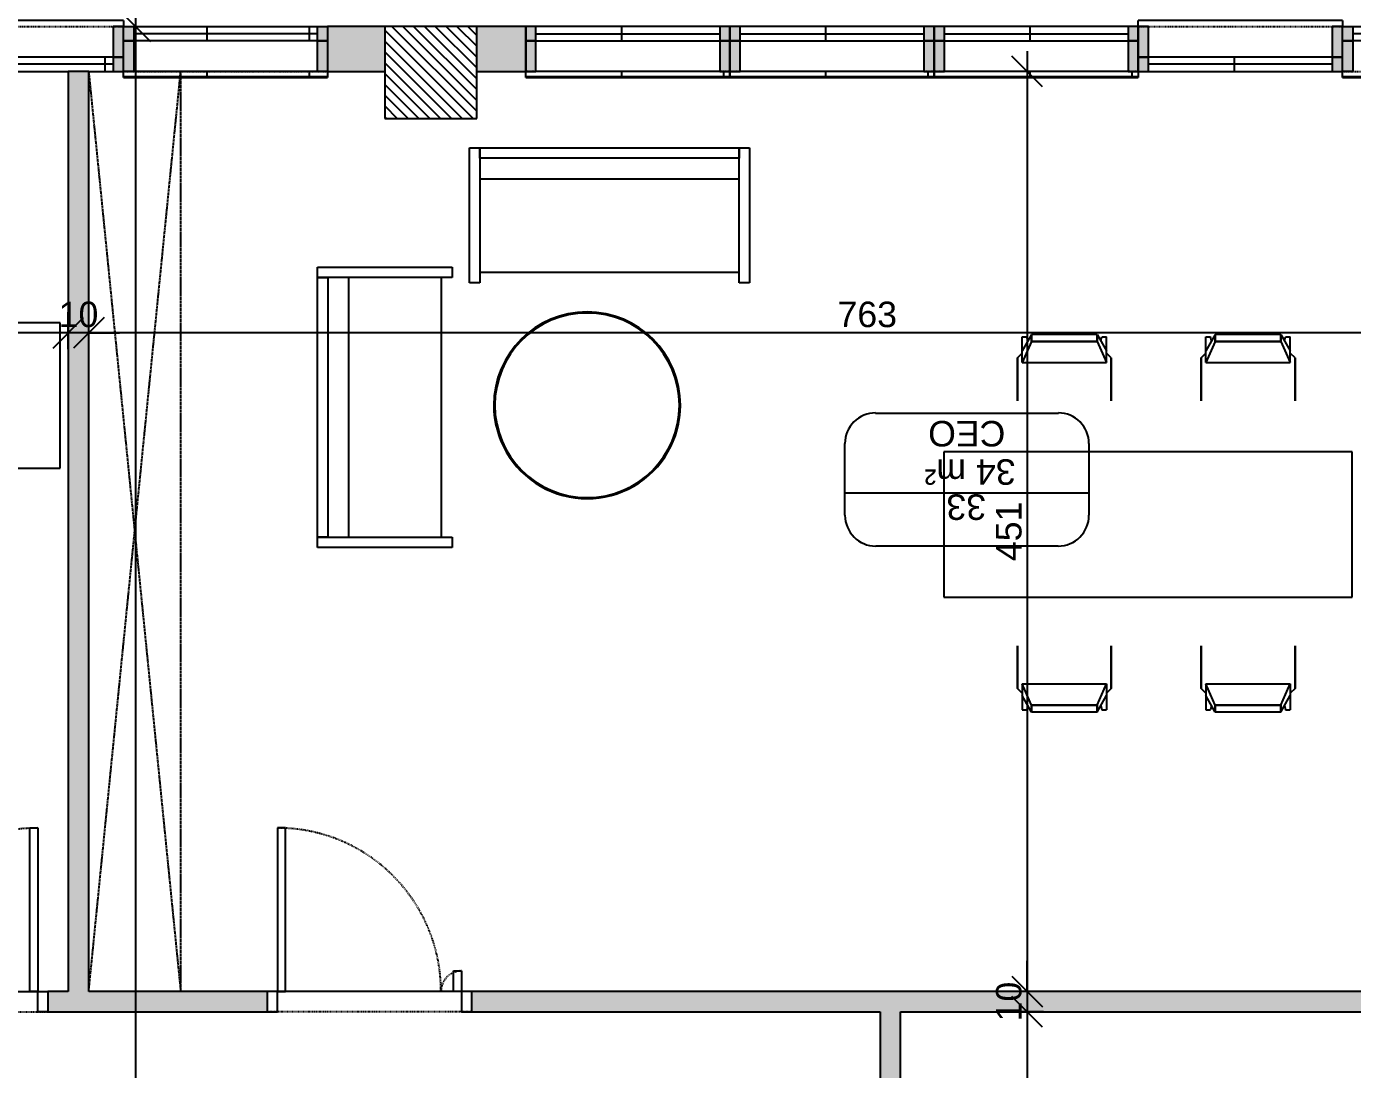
# Model space of a CAD drawing. Extents: x -5566 to 5867, y -120 to 4683.
# Drawn here: x -2785 to -2136, y 3702 to 4213 of the extents above; entities that cross this region are included whole.
import ezdxf

# ---------------------------------------------------------------- set-up
doc = ezdxf.new("R2010")
doc.units = 0
doc.linetypes.add('DASH', pattern=[0.6, 0.3, -0.3])
doc.linetypes.add('HIDDEN_2', pattern=[0.6, 0.4, -0.2])
doc.layers.get('0').update_dxf_attribs({"linetype": 'CONTINUOUS'})
doc.layers.get('DEFPOINTS').update_dxf_attribs({"linetype": 'CONTINUOUS'})
for name, color, linetype in [('A-ANNO-DIMS', 211, 'CONTINUOUS'), ('A-AREA-IDEN', 2, 'CONTINUOUS'), ('A-DOOR', 31, 'CONTINUOUS'), ('A-DOOR-FRAM', 31, 'CONTINUOUS'), ('A-DOOR-HDLN', 31, 'DASH'), ('A-FLOR-OVHD', 1, 'HIDDEN_2'), ('A-GLAZ', 151, 'CONTINUOUS'), ('A-GLAZ-HDLN', 1, 'DASH'), ('A-WALL', 113, 'CONTINUOUS'), ('A-WALL-PATT', 111, 'CONTINUOUS'), ('G-IMPT', 8, 'CONTINUOUS'), ('I-FURN', 30, 'CONTINUOUS'), ('I-WALL', 2, 'CONTINUOUS'), ('S-COLS', 52, 'CONTINUOUS')]:
    doc.layers.add(name, color=color, linetype=linetype)
doc.styles.add('ARIAL', font='arial.ttf', dxfattribs={"height": 12.5})
doc.dimstyles.new('100_200_2_5MM_ARIAL_CM', dxfattribs={"dimscale": 30.48, "dimtxt": 12.753242, "dimasz": 0.492126, "dimexe": 0.328084, "dimexo": 0.0625, "dimgap": 0.082021, "dimtad": 1, "dimdec": 0, "dimzin": 0, "dimtxsty": 'ARIAL', "dimblk1": 'OBLIQUE', "dimblk2": 'OBLIQUE', "dimsah": 1, "dimcen": 0.09, "dimdle": 0.328084, "dimazin": 3, "dimtfac": 1, "dimtdec": 4, "dimtix": 1, "dimtmove": 0, "dimatfit": 3, "dimtvp": 1, "dimtolj": 1, "dimtzin": 0})
pattern_1 = [(180, (2594, 11.5), (1e-14, -100), []), (270, (2594, 11.5), (50, 3e-15), [])]
pattern_2 = [(0, (-2894, -11.5), (0, 100), []), (90, (-2894, -11.5), (-50, 3e-15), [])]
pattern_3 = [(180, (2694, 11.5), (1e-14, -100), []), (270, (2694, 11.5), (50, 3e-15), [])]
pattern_4 = [(180, (2494, 11.5), (1e-14, -100), []), (270, (2494, 11.5), (50, 3e-15), [])]
pattern_5 = [(0, (-2297, -11.5), (0, 100), []), (90, (-2297, -11.5), (-50, 3e-15), [])]

# ---------------------------------------------------------------- blocks, each defined once
blk = doc.blocks.new('AR_STRUCTURAL_COLUMNS_CONC')
at = {"layer": 'S-COLS'}
h = blk.add_hatch(dxfattribs=at)
h.set_pattern_fill('FP_2', color=8, style=0, pattern_type=2)
h.set_pattern_definition([(315, (-2397.5, 0), (2.6516504, 2.6516504), [])])
h.paths.add_polyline_path([(-22.5, -22.5), (22.5, -22.5), (22.5, 22.5), (-22.5, 22.5), (-22.5, 0.5)], flags=0)
for p, q in [((22.5, 22.5), (-22.5, 22.5)), ((-22.5, 22.5), (-22.5, -22.5)), ((22.5, -22.5), (22.5, 22.5)), ((-22.5, -22.5), (22.5, -22.5))]:
    blk.add_line(p, q, dxfattribs=at)
blk = doc.blocks.new('AR_EXT_ALUM_DBL_HINGE_-_W0')
at = {"layer": 'A-DOOR'}
for p, q in [((-45, 5), (-50, 5)), ((-45, -5), (-45, 5)), ((-50, -5), (-45, -5)), ((-45, -15), (-45, -5)), ((-41.2, -5), (-41.2, -15)), ((41.2, -5), (41.2, -85)), ((45, -5), (41.2, -5)), ((45, -85), (45, -5)), ((-41.2, -15), (-45, -15)), ((41.2, -85), (45, -85))]:
    blk.add_line(p, q, dxfattribs=at)
at = {"layer": 'A-DOOR', "linetype": 'DASH'}
for centre, radius, start, end in [((-45, -5), 10, 270, 0), ((45, -5), 80, 180, 270)]:
    blk.add_arc(centre, radius, start, end, dxfattribs=at)
at = {"layer": 'A-DOOR-FRAM'}
for p, q in [((45, 5), (45, -5)), ((50, 5), (45, 5)), ((-45, -5), (45, -5)), ((45, -5), (50, -5))]:
    blk.add_line(p, q, dxfattribs=at)
at = {"layer": 'A-DOOR-HDLN'}
for p, q in [((-50, 5), (50, 5)), ((-50, -5), (50, -5))]:
    blk.add_line(p, q, dxfattribs=at)
blk = doc.blocks.new('AR_FUR_SOFA_-_1372MM-38767')
at = {"layer": 'I-FURN'}
for p, q in [((-61.56, -18.4), (-61.56, 47.64)), ((-61.56, 47.64), (-56.48, 47.64)), ((-56.48, 47.64), (-56.48, -18.4)), ((-56.48, 42.56), (-56.48, 47.64)), ((-56.48, 47.64), (70.56, 47.64)), ((70.56, -18.4), (70.56, 47.64)), ((70.56, 47.64), (75.64, 47.64)), ((70.56, 47.64), (70.56, 42.56)), ((75.64, 47.64), (75.64, -18.4)), ((70.56, 42.56), (-56.48, 42.56)), ((70.56, 32.4), (-56.48, 32.4)), ((-56.48, -18.4), (-61.56, -18.4)), ((-56.48, -13.2), (70.56, -13.2)), ((75.64, -18.4), (70.56, -18.4))]:
    blk.add_line(p, q, dxfattribs=at)
blk = doc.blocks.new('AR_FUR_TABLE_CIR_-_0915MM_')
at = {"layer": 'I-FURN'}
for radius, start, end in [(45.7, 360, 180), (45.18, 0, 180), (45.18, 180, 0), (45.7, 180, 360)]:
    blk.add_arc((0, 0), radius, start, end, dxfattribs=at)
blk = doc.blocks.new('AR_ALUM_SGL_KEEP_DOWNOPEN4')
at = {"layer": 'A-GLAZ'}
h = blk.add_hatch(dxfattribs=at)
h.set_pattern_fill('FP_24', color=256, style=0, pattern_type=2)
h.set_pattern_definition(pattern_1)
h.paths.add_polyline_path([(50, 11), (50, 14), (-50, 14), (-50, 11), (45, 11)], flags=0)
for points in [[(-45, 11), (-50, 11), (-50, -4), (-45, -4)], [(50, 11), (45, 11), (45, -4), (50, -4)]]:
    blk.add_hatch(color=256, dxfattribs=at).paths.add_polyline_path(points, flags=0)
h = blk.add_hatch(color=256, dxfattribs=at)
h.paths.add_polyline_path([(50, -11), (50, -4), (45, -4), (45, -11)], flags=0)
h.paths.add_polyline_path([(-45, -11), (-45, -4), (-50, -4), (-50, -11)], flags=0)
h = blk.add_hatch(dxfattribs=at)
h.set_pattern_fill('FP_24', color=256, style=0, pattern_type=2)
h.set_pattern_definition(pattern_1)
h.paths.add_polyline_path([(45, -4), (-45, -4), (-45, -11), (45, -11)], flags=0)
for p, q in [((-50, 11), (-50, 14)), ((50, 14), (-50, 14)), ((50, 14), (50, 11)), ((-45, 11), (-50, 11)), ((-50, 11), (-50, -4)), ((-45, -4), (-45, 11)), ((50, 11), (45, 11)), ((45, 11), (45, -4)), ((50, -4), (50, 11)), ((-50, -4), (-50, -11)), ((-45, -4), (-50, -4)), ((-50, -4), (-45, -4)), ((-45, -11), (-45, -4)), ((45, -4), (-45, -4)), ((50, -4), (45, -4)), ((45, -4), (45, -11)), ((45, -4), (50, -4)), ((50, -11), (50, -4)), ((-50, -11), (-45, -11)), ((45, -7.5), (-45, -7.5)), ((-45, -11), (45, -11)), ((45, -11), (50, -11))]:
    blk.add_line(p, q, dxfattribs=at)
at = {"layer": 'A-GLAZ-HDLN'}
blk.add_line((-50, 11), (50, 11), dxfattribs=at)
blk = doc.blocks.new('AR_ALUM_SGL_KEEP_DOWNOPEN5')
at = {"layer": 'A-GLAZ'}
h = blk.add_hatch(color=256, dxfattribs=at)
h.paths.add_polyline_path([(-50, 4), (-45, 4), (-45, 11), (-50, 11)], flags=0)
h.paths.add_polyline_path([(45, 4), (50, 4), (50, 11), (45, 11)], flags=0)
h = blk.add_hatch(dxfattribs=at)
h.set_pattern_fill('FP_25', color=256, style=0, pattern_type=2)
h.set_pattern_definition(pattern_2)
h.paths.add_polyline_path([(-45, 4), (45, 4), (45, 11), (-45, 11)], flags=0)
for points in [[(-50, -4), (-50, -11), (-45, -11), (-45, 4), (-50, 4)], [(45, -6.55), (45, -11), (50, -11), (50, 4), (45, 4), (45, -4)]]:
    blk.add_hatch(color=256, dxfattribs=at).paths.add_polyline_path(points, flags=0)
h = blk.add_hatch(dxfattribs=at)
h.set_pattern_fill('FP_25', color=256, style=0, pattern_type=2)
h.set_pattern_definition(pattern_2)
h.paths.add_polyline_path([(-50, -11), (-50, -14), (50, -14), (50, -11), (-45, -11)], flags=0)
for p, q in [((-50, 11), (-45, 11)), ((-50, 4), (-50, 11)), ((-45, 11), (-45, 4)), ((-45, 11), (45, 11)), ((45, 7.5), (-45, 7.5)), ((45, 11), (50, 11)), ((45, 4), (45, 11)), ((50, 11), (50, 4)), ((-45, 4), (-50, 4)), ((-50, -11), (-50, 4)), ((-50, 4), (-45, 4)), ((45, 4), (-45, 4)), ((-45, 4), (-45, -11)), ((50, 4), (45, 4)), ((45, -11), (45, 4)), ((45, 4), (50, 4)), ((50, 4), (50, -11)), ((-50, -14), (-50, -11)), ((-45, -11), (-50, -11)), ((50, -11), (45, -11)), ((50, -11), (50, -14)), ((-50, -14), (50, -14))]:
    blk.add_line(p, q, dxfattribs=at)
at = {"layer": 'A-GLAZ-HDLN'}
blk.add_line((-50, -11), (50, -11), dxfattribs=at)
blk = doc.blocks.new('AR_ALUM_SGL_KEEP_DOWNOPEN6')
at = {"layer": 'A-GLAZ'}
for points in [[(-50, 11), (-50, -4), (-45, -4), (-45, 11)], [(45, 4), (45, -4), (50, -4), (50, 11), (45, 11)]]:
    blk.add_hatch(color=256, dxfattribs=at).paths.add_polyline_path(points, flags=0)
h = blk.add_hatch(color=256, dxfattribs=at)
h.paths.add_polyline_path([(-50, -4), (-50, -11), (-45, -11), (-45, -4)], flags=0)
h.paths.add_polyline_path([(45, -4), (45, -11), (50, -11), (50, -4)], flags=0)
h = blk.add_hatch(dxfattribs=at)
h.set_pattern_fill('FP_26', color=256, style=0, pattern_type=2)
h.set_pattern_definition([(0, (-2794, -11.5), (0, 100), []), (90, (-2794, -11.5), (-50, 3e-15), [])])
h.paths.add_polyline_path([(-45, -11), (45, -11), (45, -4), (-45, -4)], flags=0)
for p, q in [((-50, 11), (-50, 14)), ((50, 14), (-50, 14)), ((50, 14), (50, 11)), ((-45, 11), (-50, 11)), ((-50, 11), (-50, -4)), ((-45, -4), (-45, 11)), ((50, 11), (45, 11)), ((45, 11), (45, -4)), ((50, -4), (50, 11)), ((-50, -4), (-50, -11)), ((-45, -4), (-50, -4)), ((-50, -4), (-45, -4)), ((-45, -11), (-45, -4)), ((45, -4), (-45, -4)), ((50, -4), (45, -4)), ((45, -4), (45, -11)), ((45, -4), (50, -4)), ((50, -11), (50, -4)), ((-50, -11), (-45, -11)), ((45, -7.5), (-45, -7.5)), ((-45, -11), (45, -11)), ((45, -11), (50, -11))]:
    blk.add_line(p, q, dxfattribs=at)
at = {"layer": 'A-GLAZ-HDLN'}
blk.add_line((-50, 11), (50, 11), dxfattribs=at)
blk = doc.blocks.new('AR_ALUM_SGL_KEEP_DOWNOPEN7')
at = {"layer": 'A-GLAZ'}
h = blk.add_hatch(dxfattribs=at)
h.set_pattern_fill('FP_27', color=256, style=0, pattern_type=2)
h.set_pattern_definition(pattern_3)
h.paths.add_polyline_path([(50, 11), (50, 14), (-50, 14), (-50, 11), (45, 11)], flags=0)
for points in [[(-45, 4), (-45, 11), (-50, 11), (-50, -4), (-45, -4)], [(50, -4), (50, 11), (45, 11), (45, -4)]]:
    blk.add_hatch(color=256, dxfattribs=at).paths.add_polyline_path(points, flags=0)
h = blk.add_hatch(color=256, dxfattribs=at)
h.paths.add_polyline_path([(50, -4), (45, -4), (45, -11), (50, -11)], flags=0)
h.paths.add_polyline_path([(-45, -11), (-45, -4), (-50, -4), (-50, -11)], flags=0)
h = blk.add_hatch(dxfattribs=at)
h.set_pattern_fill('FP_27', color=256, style=0, pattern_type=2)
h.set_pattern_definition(pattern_3)
h.paths.add_polyline_path([(45, -11), (45, -4), (-45, -4), (-45, -11), (-12.23, -11)], flags=0)
for p, q in [((-50, 11), (-50, 14)), ((50, 14), (-50, 14)), ((50, 14), (50, 11)), ((-45, 11), (-50, 11)), ((-50, 11), (-50, -4)), ((-45, -4), (-45, 11)), ((50, 11), (45, 11)), ((45, 11), (45, -4)), ((50, -4), (50, 11)), ((-50, -4), (-50, -11)), ((-45, -4), (-50, -4)), ((-50, -4), (-45, -4)), ((-45, -11), (-45, -4)), ((45, -4), (-45, -4)), ((50, -4), (45, -4)), ((45, -4), (45, -11)), ((45, -4), (50, -4)), ((50, -11), (50, -4)), ((-50, -11), (-45, -11)), ((45, -7.5), (-45, -7.5)), ((-45, -11), (45, -11)), ((45, -11), (50, -11))]:
    blk.add_line(p, q, dxfattribs=at)
at = {"layer": 'A-GLAZ-HDLN'}
blk.add_line((-50, 11), (50, 11), dxfattribs=at)
blk = doc.blocks.new('AR_FUR_DESK_OFFICE_-_160_7')
at = {"layer": 'I-FURN'}
for p, q in [((156.2, 73.1), (-3.8, 73.1)), ((-3.8, 73.1), (-3.8, 1.83)), ((156.2, 1.83), (156.2, 73.1)), ((-3.8, 1.83), (156.2, 1.83))]:
    blk.add_line(p, q, dxfattribs=at)
blk = doc.blocks.new('AR_EXT_ALUM_DBL_HINGE_-_W1')
at = {"layer": 'A-DOOR'}
for p, q in [((41.2, 5), (41.2, 85)), ((41.2, 85), (45, 85)), ((45, 85), (45, 5)), ((-41.2, 15), (-45, 15)), ((-45, 15), (-45, 5)), ((-41.2, 5), (-41.2, 15)), ((-50, 5), (-45, 5)), ((-45, 5), (-45, -5)), ((45, 5), (41.2, 5)), ((-45, -5), (-50, -5))]:
    blk.add_line(p, q, dxfattribs=at)
at = {"layer": 'A-DOOR', "linetype": 'DASH'}
for centre, radius, start, end in [((45, 5), 80, 90, 180), ((-45, 5), 10, 0, 90)]:
    blk.add_arc(centre, radius, start, end, dxfattribs=at)
at = {"layer": 'A-DOOR-FRAM'}
for p, q in [((-45, 5), (45, 5)), ((45, -5), (45, 5)), ((45, 5), (50, 5)), ((50, -5), (45, -5))]:
    blk.add_line(p, q, dxfattribs=at)
at = {"layer": 'A-DOOR-HDLN'}
for p, q in [((-50, 5), (50, 5)), ((-50, -5), (50, -5))]:
    blk.add_line(p, q, dxfattribs=at)
blk = doc.blocks.new('AR_FUR_DESK_OFFICE_-_200_0')
at = {"layer": 'I-FURN'}
for p, q in [((-23.8, -1.83), (-23.8, -73.1)), ((176.2, -1.83), (-23.8, -1.83)), ((176.2, -73.1), (176.2, -1.83)), ((-23.8, -73.1), (176.2, -73.1))]:
    blk.add_line(p, q, dxfattribs=at)
blk = doc.blocks.new('AR_FUR_CHAIR_ARMLESS_-_12Z')
at = {"layer": 'G-IMPT'}
for p, q in [((-57.45, 16.09), (-49.41, 20.68)), ((-57.45, 16.09), (-49.41, 20.68)), ((-56.3, 20.68), (-56.3, 18.38)), ((-49.41, 20.68), (-56.3, 20.68)), ((-54.01, 16.09), (-43.66, 20.68)), ((-54.01, 16.09), (-43.66, 20.68)), ((-43.66, 20.68), (-49.41, 20.68)), ((-48.26, 20.68), (-45.96, 22.98)), ((-45.96, 22.98), (-48.26, 20.68)), ((-45.96, 22.98), (-25, 22.98)), ((-25, 22.98), (-45.96, 22.98)), ((-43.66, 20.68), (-43.66, -20.68)), ((-57.45, -16.09), (-57.45, 16.09)), ((-57.45, 16.09), (-54.01, 16.09)), ((-57.45, -16.09), (-57.45, 16.09)), ((-54.01, 16.09), (-57.45, 16.09)), ((-54.3, 17.89), (-56.3, 18.38)), ((-54.01, -16.09), (-54.01, 16.09)), ((-54.01, 16.09), (-54.01, -16.09)), ((-57.45, -16.09), (-54.01, -16.09)), ((-57.45, -16.09), (-49.41, -20.68)), ((-54.01, -16.09), (-57.45, -16.09)), ((-57.45, -16.09), (-49.41, -20.68)), ((-54.3, -17.89), (-56.3, -18.38)), ((-56.3, -18.38), (-56.3, -20.68)), ((-54.01, -16.09), (-43.66, -20.68)), ((-54.01, -16.09), (-43.66, -20.68)), ((-49.41, -20.68), (-56.3, -20.68)), ((-43.66, -20.68), (-49.41, -20.68)), ((-45.96, -22.98), (-48.26, -20.68)), ((-45.96, -22.98), (-48.26, -20.68)), ((-45.96, -22.98), (-25, -22.98)), ((-25, -22.98), (-45.96, -22.98))]:
    blk.add_line(p, q, dxfattribs=at)
blk = doc.blocks.new('AR_FUR_CHAIR_ARMLESS_-_AR0')
at = {"extrusion": (0, 0, -1), "zscale": -1, "rotation": 180}
blk.add_blockref('AR_FUR_CHAIR_ARMLESS_-_12Z', (0, 0), dxfattribs=at)
blk = doc.blocks.new('AR_FUR_CHAIR_ARMLESS_-_AR_')
blk.add_blockref('AR_FUR_CHAIR_ARMLESS_-_12Z', (0, 0))
blk = doc.blocks.new('AR_ALUM_SGL_KEEP_DOWNOPE0Z')
at = {"layer": 'A-GLAZ'}
h = blk.add_hatch(dxfattribs=at)
h.set_pattern_fill('FP_114', color=256, style=0, pattern_type=2)
h.set_pattern_definition(pattern_4)
h.paths.add_polyline_path([(50, 11), (50, 14), (-50, 14), (-50, 11), (45, 11)], flags=0)
for points in [[(-45, 11), (-50, 11), (-50, -4), (-45, -4)], [(50, 11), (45, 11), (45, -4), (50, -4)]]:
    blk.add_hatch(color=256, dxfattribs=at).paths.add_polyline_path(points, flags=0)
h = blk.add_hatch(color=256, dxfattribs=at)
h.paths.add_polyline_path([(50, -4), (45, -4), (45, -11), (50, -11)], flags=0)
h.paths.add_polyline_path([(-45, -11), (-45, -4), (-50, -4), (-50, -11)], flags=0)
h = blk.add_hatch(dxfattribs=at)
h.set_pattern_fill('FP_114', color=256, style=0, pattern_type=2)
h.set_pattern_definition(pattern_4)
h.paths.add_polyline_path([(45, -4), (-45, -4), (-45, -11), (45, -11)], flags=0)
for p, q in [((-50, 11), (-50, 14)), ((50, 14), (-50, 14)), ((50, 14), (50, 11)), ((-45, 11), (-50, 11)), ((-50, 11), (-50, -4)), ((-45, -4), (-45, 11)), ((50, 11), (45, 11)), ((45, 11), (45, -4)), ((50, -4), (50, 11)), ((-50, -4), (-50, -11)), ((-45, -4), (-50, -4)), ((-50, -4), (-45, -4)), ((-45, -11), (-45, -4)), ((45, -4), (-45, -4)), ((50, -4), (45, -4)), ((45, -4), (45, -11)), ((45, -4), (50, -4)), ((50, -11), (50, -4)), ((-50, -11), (-45, -11)), ((45, -7.5), (-45, -7.5)), ((-45, -11), (45, -11)), ((45, -11), (50, -11))]:
    blk.add_line(p, q, dxfattribs=at)
at = {"layer": 'A-GLAZ-HDLN'}
blk.add_line((-50, 11), (50, 11), dxfattribs=at)
blk = doc.blocks.new('AR_ALUM_SGL_KEEP_DOWNOPE11')
at = {"layer": 'A-GLAZ'}
h = blk.add_hatch(color=256, dxfattribs=at)
h.paths.add_polyline_path([(-50, 4), (-45, 4), (-45, 11), (-50, 11)], flags=0)
h.paths.add_polyline_path([(45, 4), (50, 4), (50, 11), (45, 11)], flags=0)
h = blk.add_hatch(dxfattribs=at)
h.set_pattern_fill('FP_116', color=256, style=0, pattern_type=2)
h.set_pattern_definition(pattern_5)
h.paths.add_polyline_path([(-45, 4), (45, 4), (45, 11), (-45, 11)], flags=0)
for points in [[(-50, -4), (-50, -11), (-45, -11), (-45, 4), (-50, 4)], [(45, 4), (45, -11), (50, -11), (50, 4)]]:
    blk.add_hatch(color=256, dxfattribs=at).paths.add_polyline_path(points, flags=0)
h = blk.add_hatch(dxfattribs=at)
h.set_pattern_fill('FP_116', color=256, style=0, pattern_type=2)
h.set_pattern_definition(pattern_5)
h.paths.add_polyline_path([(-50, -14), (50, -14), (50, -11), (-50, -11)], flags=0)
for p, q in [((-50, 11), (-45, 11)), ((-50, 4), (-50, 11)), ((-45, 11), (-45, 4)), ((-45, 11), (45, 11)), ((45, 7.5), (-45, 7.5)), ((45, 11), (50, 11)), ((45, 4), (45, 11)), ((50, 11), (50, 4)), ((-45, 4), (-50, 4)), ((-50, -11), (-50, 4)), ((-50, 4), (-45, 4)), ((45, 4), (-45, 4)), ((-45, 4), (-45, -11)), ((50, 4), (45, 4)), ((45, -11), (45, 4)), ((45, 4), (50, 4)), ((50, 4), (50, -11)), ((-50, -14), (-50, -11)), ((-45, -11), (-50, -11)), ((50, -11), (45, -11)), ((50, -11), (50, -14)), ((-50, -14), (50, -14))]:
    blk.add_line(p, q, dxfattribs=at)
at = {"layer": 'A-GLAZ-HDLN'}
blk.add_line((-50, -11), (50, -11), dxfattribs=at)
blk = doc.blocks.new('AR_ALUM_SGL_KEEP_DOWNOPE12')
at = {"layer": 'A-GLAZ'}
for points in [[(-50, 11), (-50, -4), (-45, -4), (-45, 11)], [(45, 4), (45, -4), (50, -4), (50, 11), (45, 11)]]:
    blk.add_hatch(color=256, dxfattribs=at).paths.add_polyline_path(points, flags=0)
h = blk.add_hatch(color=256, dxfattribs=at)
h.paths.add_polyline_path([(-50, -4), (-50, -11), (-45, -11), (-45, -4)], flags=0)
h.paths.add_polyline_path([(45, -4), (45, -11), (50, -11), (50, -4)], flags=0)
h = blk.add_hatch(dxfattribs=at)
h.set_pattern_fill('FP_117', color=256, style=0, pattern_type=2)
h.set_pattern_definition([(0, (-2197, -11.5), (0, 100), []), (90, (-2197, -11.5), (-50, 3e-15), [])])
h.paths.add_polyline_path([(-45, -4), (-45, -11), (45, -11), (45, -4), (5.24, -4)], flags=0)
for p, q in [((-50, 11), (-50, 14)), ((50, 14), (-50, 14)), ((50, 14), (50, 11)), ((-45, 11), (-50, 11)), ((-50, 11), (-50, -4)), ((-45, -4), (-45, 11)), ((50, 11), (45, 11)), ((45, 11), (45, -4)), ((50, -4), (50, 11)), ((-50, -4), (-50, -11)), ((-45, -4), (-50, -4)), ((-50, -4), (-45, -4)), ((-45, -11), (-45, -4)), ((45, -4), (-45, -4)), ((50, -4), (45, -4)), ((45, -4), (45, -11)), ((45, -4), (50, -4)), ((50, -11), (50, -4)), ((-50, -11), (-45, -11)), ((45, -7.5), (-45, -7.5)), ((-45, -11), (23, -11)), ((33, -11), (45, -11)), ((45, -11), (50, -11))]:
    blk.add_line(p, q, dxfattribs=at)
at = {"layer": 'A-GLAZ-HDLN'}
blk.add_line((-50, 11), (50, 11), dxfattribs=at)
blk = doc.blocks.new('_OBLIQUE')
at = {"color": 0, "linetype": 'BYBLOCK'}
blk.add_line((-0.5, -0.5), (0.5, 0.5), dxfattribs=at)
blk = doc.blocks.new('DIMBLOCK1-LEVEL__9_00')
at = {"layer": 'A-ANNO-DIMS', "color": 0}
for p, q in [((-2295.48, 4200.99), (-2295.48, 3730.49)), ((-2287.39, 4190.99), (-2305.48, 4190.99)), ((-2287.39, 3740.49), (-2305.48, 3740.49))]:
    blk.add_line(p, q, dxfattribs=at)
at = {"layer": 'DEFPOINTS', "color": 0}
for p in [(-2285.48, 4190.99), (-2295.48, 3740.49), (-2285.48, 3740.49)]:
    blk.add_point(p, dxfattribs=at)
at = {"layer": 'A-ANNO-DIMS', "color": 0, "xscale": 15, "yscale": 15, "zscale": 15}
for p, rotation in [((-2295.48, 4190.99), 90), ((-2295.48, 3740.49), 270)]:
    blk.add_blockref('_OBLIQUE', p, dxfattribs=dict(at, rotation=rotation))
at = {"layer": 'A-ANNO-DIMS', "color": 0, "insert": (-2304.37, 3965.74), "char_height": 12.5, "width": 34.6103, "attachment_point": 5, "rotation": 90, "style": 'ARIAL'}
blk.add_mtext('\\A1;451', dxfattribs=at)
blk = doc.blocks.new('DIMBLOCK2-LEVEL__9_00')
at = {"layer": 'A-ANNO-DIMS', "color": 0}
for p, q in [((-2295.48, 3740.49), (-2295.48, 3755.49)), ((-2287.39, 3740.49), (-2305.48, 3740.49)), ((-2295.48, 3740.49), (-2295.48, 3730.49)), ((-2287.39, 3730.49), (-2305.48, 3730.49)), ((-2295.48, 3730.49), (-2295.48, 3715.49))]:
    blk.add_line(p, q, dxfattribs=at)
at = {"layer": 'DEFPOINTS', "color": 0}
for p in [(-2285.48, 3740.49), (-2295.48, 3730.49), (-2285.48, 3730.49)]:
    blk.add_point(p, dxfattribs=at)
at = {"layer": 'A-ANNO-DIMS', "color": 0, "xscale": 15, "yscale": 15, "zscale": 15}
for p, rotation in [((-2295.48, 3740.49), 270), ((-2295.48, 3730.49), 90)]:
    blk.add_blockref('_OBLIQUE', p, dxfattribs=dict(at, rotation=rotation))
at = {"layer": 'A-ANNO-DIMS', "color": 0, "insert": (-2304.37, 3735.49), "char_height": 12.5, "width": 23.0736, "attachment_point": 5, "rotation": 90, "style": 'ARIAL'}
blk.add_mtext('\\A1;10', dxfattribs=at)
blk = doc.blocks.new('DIMBLOCK3-LEVEL__9_00')
at = {"layer": 'A-ANNO-DIMS', "color": 0}
for p, q in [((-2295.48, 3740.49), (-2295.48, 3180.49)), ((-2287.39, 3730.49), (-2305.48, 3730.49)), ((-2287.39, 3190.49), (-2305.48, 3190.49))]:
    blk.add_line(p, q, dxfattribs=at)
at = {"layer": 'DEFPOINTS', "color": 0}
for p in [(-2285.48, 3730.49), (-2295.48, 3190.49), (-2285.48, 3190.49)]:
    blk.add_point(p, dxfattribs=at)
at = {"layer": 'A-ANNO-DIMS', "color": 0, "xscale": 15, "yscale": 15, "zscale": 15}
for p, rotation in [((-2295.48, 3730.49), 90), ((-2295.48, 3190.49), 270)]:
    blk.add_blockref('_OBLIQUE', p, dxfattribs=dict(at, rotation=rotation))
at = {"layer": 'A-ANNO-DIMS', "color": 0, "insert": (-2304.37, 3460.49), "char_height": 12.5, "width": 34.6103, "attachment_point": 5, "rotation": 90, "style": 'ARIAL'}
blk.add_mtext('\\A1;540', dxfattribs=at)
blk = doc.blocks.new('AR_TAG_ROOM_-_ROOM_NUMBER_')
at = {"layer": 'A-AREA-IDEN'}
for p, q in [((-0.893, 0.519), (0.893, 0.519)), ((-1.195, 0), (-1.195, 0.217)), ((1.195, 0.217), (1.195, 0)), ((-1.195, -0.485), (-1.195, 0)), ((-1.195, 0), (1.195, 0)), ((1.195, 0), (1.195, -0.485)), ((0.895, -0.784), (-0.895, -0.784))]:
    blk.add_line(p, q, dxfattribs=at)
for centre, radius, start, end in [((-0.893, 0.217), 0.302, 90, 180), ((0.893, 0.217), 0.302, 0, 90), ((-0.895, -0.485), 0.3, 180, 270), ((0.895, -0.485), 0.3, 270, 0)]:
    blk.add_arc(centre, radius, start, end, dxfattribs=at)
blk = doc.blocks.new('DIMBLOCK45-LEVEL__9_00')
at = {"layer": 'A-ANNO-DIMS', "color": 0}
for p, q in [((-2732.13, 4222.99), (-2732.13, 1602.99)), ((-2740.22, 4212.99), (-2722.13, 4212.99)), ((-2724.03, 1612.99), (-2742.13, 1612.99))]:
    blk.add_line(p, q, dxfattribs=at)
at = {"layer": 'DEFPOINTS', "color": 0}
for p in [(-2742.13, 4212.99), (-2732.13, 1612.99), (-2722.13, 1612.99)]:
    blk.add_point(p, dxfattribs=at)
at = {"layer": 'A-ANNO-DIMS', "color": 0, "xscale": 15, "yscale": 15, "zscale": 15}
for p, rotation in [((-2732.13, 4212.99), 90), ((-2732.13, 1612.99), 270)]:
    blk.add_blockref('_OBLIQUE', p, dxfattribs=dict(at, rotation=rotation))
at = {"layer": 'A-ANNO-DIMS', "color": 0, "insert": (-2741.01, 2912.99), "char_height": 12.5, "width": 46.1471, "attachment_point": 5, "rotation": 90, "style": 'ARIAL'}
blk.add_mtext('\\A1;2600', dxfattribs=at)
blk = doc.blocks.new('DIMBLOCK85-LEVEL__9_00')
at = {"layer": 'A-ANNO-DIMS', "color": 0}
for p, q in [((-2755, 4054.95), (-2755, 4073.05)), ((-1992.5, 4054.95), (-1992.5, 4073.05)), ((-1982.5, 4063.05), (-2765, 4063.05))]:
    blk.add_line(p, q, dxfattribs=at)
at = {"layer": 'DEFPOINTS', "color": 0}
for p in [(-2755, 4063.05), (-2755, 4053.05), (-1992.5, 4053.05)]:
    blk.add_point(p, dxfattribs=at)
at = {"layer": 'A-ANNO-DIMS', "color": 0, "xscale": 15, "yscale": 15, "zscale": 15, "rotation": 180}
blk.add_blockref('_OBLIQUE', (-2755, 4063.05), dxfattribs=at)
at = {"layer": 'A-ANNO-DIMS', "color": 0, "xscale": 15, "yscale": 15, "zscale": 15}
blk.add_blockref('_OBLIQUE', (-1992.5, 4063.05), dxfattribs=at)
at = {"layer": 'A-ANNO-DIMS', "color": 0, "insert": (-2373.75, 4071.93), "char_height": 12.5, "width": 34.6103, "attachment_point": 5, "style": 'ARIAL'}
blk.add_mtext('\\A1;763', dxfattribs=at)
blk = doc.blocks.new('DIMBLOCK86-LEVEL__9_00')
at = {"layer": 'A-ANNO-DIMS', "color": 0}
for p, q in [((-2765, 4054.95), (-2765, 4073.05)), ((-2755, 4054.95), (-2755, 4073.05)), ((-2765, 4063.05), (-2780, 4063.05)), ((-2755, 4063.05), (-2765, 4063.05)), ((-2755, 4063.05), (-2740, 4063.05))]:
    blk.add_line(p, q, dxfattribs=at)
at = {"layer": 'DEFPOINTS', "color": 0}
for p in [(-2765, 4063.05), (-2765, 4053.05), (-2755, 4053.05)]:
    blk.add_point(p, dxfattribs=at)
at = {"layer": 'A-ANNO-DIMS', "color": 0, "xscale": 15, "yscale": 15, "zscale": 15}
blk.add_blockref('_OBLIQUE', (-2765, 4063.05), dxfattribs=at)
at = {"layer": 'A-ANNO-DIMS', "color": 0, "xscale": 15, "yscale": 15, "zscale": 15, "rotation": 180}
blk.add_blockref('_OBLIQUE', (-2755, 4063.05), dxfattribs=at)
at = {"layer": 'A-ANNO-DIMS', "color": 0, "insert": (-2760, 4071.93), "char_height": 12.5, "width": 23.0736, "attachment_point": 5, "style": 'ARIAL'}
blk.add_mtext('\\A1;10', dxfattribs=at)
blk = doc.blocks.new('DIMBLOCK87-LEVEL__9_00')
at = {"layer": 'A-ANNO-DIMS', "color": 0}
for p, q in [((-3785, 4054.95), (-3785, 4073.05)), ((-2765, 4054.95), (-2765, 4073.05)), ((-2755, 4063.05), (-3795, 4063.05))]:
    blk.add_line(p, q, dxfattribs=at)
at = {"layer": 'DEFPOINTS', "color": 0}
for p in [(-3785, 4063.05), (-3785, 4053.05), (-2765, 4053.05)]:
    blk.add_point(p, dxfattribs=at)
at = {"layer": 'A-ANNO-DIMS', "color": 0, "xscale": 15, "yscale": 15, "zscale": 15, "rotation": 180}
blk.add_blockref('_OBLIQUE', (-3785, 4063.05), dxfattribs=at)
at = {"layer": 'A-ANNO-DIMS', "color": 0, "xscale": 15, "yscale": 15, "zscale": 15}
blk.add_blockref('_OBLIQUE', (-2765, 4063.05), dxfattribs=at)
at = {"layer": 'A-ANNO-DIMS', "color": 0, "insert": (-3275, 4071.93), "char_height": 12.5, "width": 46.1471, "attachment_point": 5, "style": 'ARIAL'}
blk.add_mtext('\\A1;1020', dxfattribs=at)

msp = doc.modelspace()

# ---------------------------------------------------------------- hatches: boundary and pattern name
at = {"layer": 'A-WALL-PATT'}
h = msp.add_hatch(color=256, dxfattribs=at)
h.paths.add_polyline_path([(-4957.5, 4190.99), (-4934, 4190.99), (-4934, 4212.99), (-4957.5, 4212.99)], flags=0)
h.paths.add_polyline_path([(-4434, 4190.99), (-4410, 4190.99), (-4410, 4212.99), (-4434, 4212.99)], flags=0)
h.paths.add_polyline_path([(-4365, 4190.99), (-4338, 4190.99), (-4338, 4212.99), (-4365, 4212.99), (-4365, 4206.8)], flags=0)
h.paths.add_polyline_path([(-3838, 4212.99), (-3838, 4190.99), (-3810, 4190.99), (-3810, 4212.99)], flags=0)
h.paths.add_polyline_path([(-3765, 4207.05), (-3765, 4190.99), (-3738, 4190.99), (-3738, 4212.99), (-3765, 4212.99)], flags=0)
h.paths.add_polyline_path([(-3238, 4205.99), (-3238, 4190.99), (-3210, 4190.99), (-3210, 4212.99), (-3238, 4212.99)], flags=0)
h.paths.add_polyline_path([(-3165, 4206), (-3165, 4190.99), (-3138, 4190.99), (-3138, 4212.99), (-3165, 4212.99)], flags=0)
h.paths.add_polyline_path([(-2638, 4190.99), (-2610, 4190.99), (-2610, 4212.99), (-2638, 4212.99)], flags=0)
h.paths.add_polyline_path([(-2565, 4196.44), (-2565, 4190.99), (-2541, 4190.99), (-2541, 4212.99), (-2565, 4212.99)], flags=0)
h.paths.add_polyline_path([(-2041, 4190.99), (-2017.5, 4190.99), (-2017.5, 4212.99), (-2041, 4212.99), (-2041, 4193.1)], flags=0)
msp.add_hatch(color=256, dxfattribs=at).paths.add_polyline_path([(-2765, 3783.7), (-2765, 3740.49), (-2755, 3740.49), (-2755, 4190.99), (-2765, 4190.99), (-2765, 3942.85)], flags=0)
h = msp.add_hatch(color=256, dxfattribs=at)
h.paths.add_polyline_path([(-3220, 3730.49), (-2875, 3730.49), (-2875, 3740.49), (-3220, 3740.49)], flags=0)
h.paths.add_polyline_path([(-2775, 3740.49), (-2775, 3730.49), (-2667.5, 3730.49), (-2667.5, 3740.49), (-2765, 3740.49)], flags=0)
h.paths.add_polyline_path([(-2567.5, 3730.49), (-1989.5, 3730.49), (-1989.5, 3740.49), (-2567.5, 3740.49)], flags=0)
h = msp.add_hatch(color=256, dxfattribs=at)
h.paths.add_polyline_path([(-2367.5, 2828.83), (-2367.5, 1930.49), (-2357.5, 1930.49), (-2357.5, 3035.49), (-2367.5, 3035.49)], flags=0)
h.paths.add_polyline_path([(-2367.5, 1800.49), (-2357.5, 1800.49), (-2357.5, 1830.49), (-2367.5, 1830.49), (-2367.5, 1810.49)], flags=0)
h.paths.add_polyline_path([(-2367.5, 3529.48), (-2367.5, 3335.49), (-2357.5, 3335.49), (-2357.5, 3730.49), (-2367.5, 3730.49)], flags=0)
h.paths.add_polyline_path([(-2367.5, 3235.49), (-2367.5, 3135.49), (-2357.5, 3135.49), (-2357.5, 3235.49)], flags=0)

# ---------------------------------------------------------------- linework, layer by layer
at = {"layer": 'A-FLOR-OVHD'}
for p, q in [((-2755, 4190.49), (-2710, 3740.49)), ((-2755, 3740.49), (-2710, 4190.49)), ((-2710, 4190.49), (-2710, 3740.49)), ((-2755, 3740.49), (-2755, 4110.49)), ((-2710, 3740.49), (-2755, 3740.49))]:
    msp.add_line(p, q, dxfattribs=at)
at = {"layer": 'A-WALL'}
for p, q in [((-2610, 4212.99), (-2638, 4212.99)), ((-2541, 4212.99), (-2565, 4212.99))]:
    msp.add_line(p, q, dxfattribs=at)
at = {"layer": 'I-WALL'}
for p, q in [((-2638, 4212.99), (-2638, 4190.99)), ((-2541, 4190.99), (-2541, 4212.99)), ((-2755, 4190.99), (-2765, 4190.99)), ((-2765, 4190.99), (-2765, 3740.49)), ((-2755, 3740.49), (-2755, 4190.99)), ((-2643, 4190.99), (-2733, 4190.99)), ((-2638, 4190.99), (-2610, 4190.99)), ((-2565, 4190.99), (-2541, 4190.99)), ((-2446, 4190.99), (-2536, 4190.99)), ((-2346, 4190.99), (-2436, 4190.99)), ((-2246, 4190.99), (-2336, 4190.99)), ((-2765, 3740.49), (-2775, 3740.49)), ((-2775, 3740.49), (-2775, 3730.49)), ((-2667.5, 3740.49), (-2755, 3740.49)), ((-2667.5, 3730.49), (-2667.5, 3740.49)), ((-1989.5, 3740.49), (-2567.5, 3740.49)), ((-2567.5, 3740.49), (-2567.5, 3730.49)), ((-2775, 3730.49), (-2667.5, 3730.49)), ((-2567.5, 3730.49), (-2367.5, 3730.49)), ((-2367.5, 3730.49), (-2367.5, 3335.49)), ((-2357.5, 3335.49), (-2357.5, 3730.49)), ((-2357.5, 3730.49), (-1989.5, 3730.49))]:
    msp.add_line(p, q, dxfattribs=at)

# ---------------------------------------------------------------- block references
at = {"layer": 'A-AREA-IDEN', "xscale": 49.99999999999998, "yscale": 49.99999999999998, "zscale": 49.99999999999998, "rotation": 180}
msp.add_blockref('AR_TAG_ROOM_-_ROOM_NUMBER_', (-2324.91, 3984.51), dxfattribs=at)
at = {"layer": 'A-DOOR'}
msp.add_blockref('AR_EXT_ALUM_DBL_HINGE_-_W1', (-2825, 3735.49), dxfattribs=at)
at = {"layer": 'A-DOOR', "rotation": 179.9999999999999}
msp.add_blockref('AR_EXT_ALUM_DBL_HINGE_-_W0', (-2617.5, 3735.49), dxfattribs=at)
at = {"layer": 'A-GLAZ'}
for name, p in [('AR_ALUM_SGL_KEEP_DOWNOPE12', (-2788, 4201.99)), ('AR_ALUM_SGL_KEEP_DOWNOPEN6', (-2191, 4201.99)), ('AR_ALUM_SGL_KEEP_DOWNOPE11', (-2688, 4201.99)), ('AR_ALUM_SGL_KEEP_DOWNOPEN5', (-2091, 4201.99))]:
    msp.add_blockref(name, p, dxfattribs=at)
at = {"layer": 'A-GLAZ', "rotation": 179.9999999999994}
for name, p in [('AR_ALUM_SGL_KEEP_DOWNOPE0Z', (-2491, 4201.99)), ('AR_ALUM_SGL_KEEP_DOWNOPEN4', (-2391, 4201.99)), ('AR_ALUM_SGL_KEEP_DOWNOPEN7', (-2291, 4201.99))]:
    msp.add_blockref(name, p, dxfattribs=at)
at = {"layer": 'I-FURN'}
msp.add_blockref('AR_FUR_SOFA_-_1372MM-38767', (-2507.04, 4105.88), dxfattribs=at)
for name, p, rotation in [('AR_FUR_SOFA_-_1372MM-38767', (-2595.38, 4019.45), 89.99999999999999), ('AR_FUR_TABLE_CIR_-_0915MM_', (-2510.94, 4027.49), 180), ('AR_FUR_DESK_OFFICE_-_160_7', (-2772.73, 4069.77), 179.9999999999982), ('AR_FUR_CHAIR_ARMLESS_-_AR0', (-2277.24, 4004.73), 270), ('AR_FUR_CHAIR_ARMLESS_-_AR0', (-2187.24, 4004.73), 270), ('AR_FUR_DESK_OFFICE_-_200_0', (-2160.04, 3931.63), 179.9999999999991), ('AR_FUR_CHAIR_ARMLESS_-_AR_', (-2277.24, 3934.73), 89.99999999999999), ('AR_FUR_CHAIR_ARMLESS_-_AR_', (-2187.24, 3934.73), 89.99999999999999)]:
    msp.add_blockref(name, p, dxfattribs=dict(at, rotation=rotation))
at = {"layer": 'S-COLS'}
msp.add_blockref('AR_STRUCTURAL_COLUMNS_CONC', (-2587.5, 4190.49), dxfattribs=at)

# ---------------------------------------------------------------- texts
at = {"layer": 'A-AREA-IDEN', "char_height": 12.5, "attachment_point": 1, "rotation": 180, "style": 'ARIAL'}
for s, insert, width in [('CEO', (-2306.09, 4007.35), 45.6962), ('34 m²', (-2301.08, 3988.57), 54.5147), ('33', (-2315.55, 3971.38), 23.2489)]:
    msp.add_mtext(s, dxfattribs=dict(at, insert=insert, width=width))

# ---------------------------------------------------------------- dimensions: what is measured, and where the dimension line sits
at = {"layer": 'A-ANNO-DIMS'}
for base, p1, p2, override, picture, middle in [((-2732.13, 1612.99), (-2742.13, 4212.99), (-2722.13, 1612.99), {"dimpost": '<>', "dimfxl": 2600.076922}, 'DIMBLOCK45-LEVEL__9_00', (-2741.01, 2912.99)), ((-2295.48371936, 3740.49172688), (-2285.48371936, 4190.99172688), (-2285.48371936, 3740.49172688), {"dimpost": '<>', "dimfxl": 450.5}, 'DIMBLOCK1-LEVEL__9_00', (-2304.36588171, 3965.74172688)), ((-2295.48, 3730.49), (-2285.48, 3740.49), (-2285.48, 3730.49), {"dimpost": '<>', "dimfxl": 10}, 'DIMBLOCK2-LEVEL__9_00', (-2304.37, 3735.49)), ((-2295.48, 3190.49), (-2285.48, 3730.49), (-2285.48, 3190.49), {"dimpost": '<>', "dimfxl": 540}, 'DIMBLOCK3-LEVEL__9_00', (-2304.37, 3460.49))]:
    dim = msp.add_linear_dim(base=base, p1=p1, p2=p2, angle=270, dimstyle='100_200_2_5MM_ARIAL_CM', override=override, dxfattribs=at)
    dim.commit()
    dim.dimension.update_dxf_attribs({"geometry": picture, "text_midpoint": middle})
for base, p1, p2, override, picture, middle in [((-3785, 4063.05), (-2765, 4053.05), (-3785, 4053.05), {"dimpost": '<>', "dimfxl": 1020}, 'DIMBLOCK87-LEVEL__9_00', (-3275, 4071.93)), ((-2765, 4063.05), (-2755, 4053.05), (-2765, 4053.05), {"dimpost": '<>', "dimfxl": 10}, 'DIMBLOCK86-LEVEL__9_00', (-2760, 4071.93)), ((-2755, 4063.0461548), (-1992.5, 4053.0461548), (-2755, 4053.0461548), {"dimpost": '<>', "dimfxl": 762.5}, 'DIMBLOCK85-LEVEL__9_00', (-2373.75, 4071.93258045))]:
    dim = msp.add_linear_dim(base=base, p1=p1, p2=p2, dimstyle='100_200_2_5MM_ARIAL_CM', override=override, dxfattribs=at)
    dim.commit()
    dim.dimension.update_dxf_attribs({"geometry": picture, "text_midpoint": middle})

doc.saveas('drawing.dxf')
